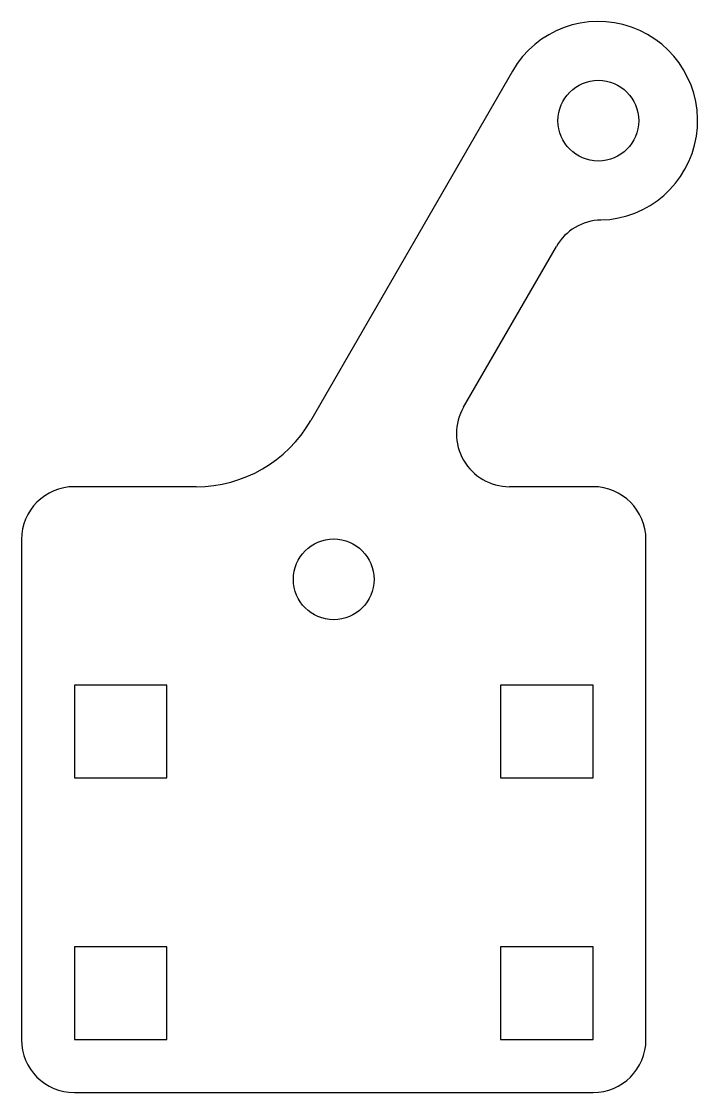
# Model space of a CAD drawing. Extents: x -11.8 to 13.8, y 0 to 40.5.
import ezdxf

# ---------------------------------------------------------------- set-up
doc = ezdxf.new("R2010")
doc.units = 0
doc.layers.get('0').update_dxf_attribs({"linetype": 'CONTINUOUS'})

msp = doc.modelspace()

# ---------------------------------------------------------------- linework, layer by layer
at = {"color": 7, "linetype": 'CONTINUOUS'}
for p, q in [((6.752, 38.576), (-0.866, 25.38)), ((4.907, 25.88), (8.413, 31.952)), ((-5.196, 22.88), (-9.8, 22.88)), ((9.8, 22.88), (6.64, 22.88)), ((-11.8, 20.88), (-11.8, 2)), ((11.8, 2), (11.8, 20.88)), ((-9.8, 15.38), (-9.8, 11.88)), ((-6.3, 15.38), (-9.8, 15.38)), ((-6.3, 11.88), (-6.3, 15.38)), ((6.3, 15.38), (6.3, 11.88)), ((9.8, 15.38), (6.3, 15.38)), ((9.8, 11.88), (9.8, 15.38)), ((-9.8, 11.88), (-6.3, 11.88)), ((6.3, 11.88), (9.8, 11.88)), ((-9.8, 5.5), (-9.8, 2)), ((-6.3, 5.5), (-9.8, 5.5)), ((-6.3, 2), (-6.3, 5.5)), ((6.3, 5.5), (6.3, 2)), ((9.8, 5.5), (6.3, 5.5)), ((9.8, 2), (9.8, 5.5)), ((-9.8, 2), (-6.3, 2)), ((6.3, 2), (9.8, 2)), ((-9.8, 0), (9.8, 0))]:
    msp.add_line(p, q, dxfattribs=at)
for centre in [(10, 36.701), (0, 19.38)]:
    msp.add_circle(centre, 1.525, dxfattribs=at)
for centre, radius, start, end in [((10, 36.701), 3.75, 271.449, 150), ((10.145, 30.952), 2, 91.449, 150), ((6.64, 24.88), 2, 150, 270), ((-5.196, 27.88), 5, 270, 330), ((-9.8, 20.88), 2, 90, 180), ((9.8, 20.88), 2, 0, 90), ((-9.8, 2), 2, 180, 270), ((9.8, 2), 2, 270, 0)]:
    msp.add_arc(centre, radius, start, end, dxfattribs=at)

doc.saveas('drawing.dxf')
